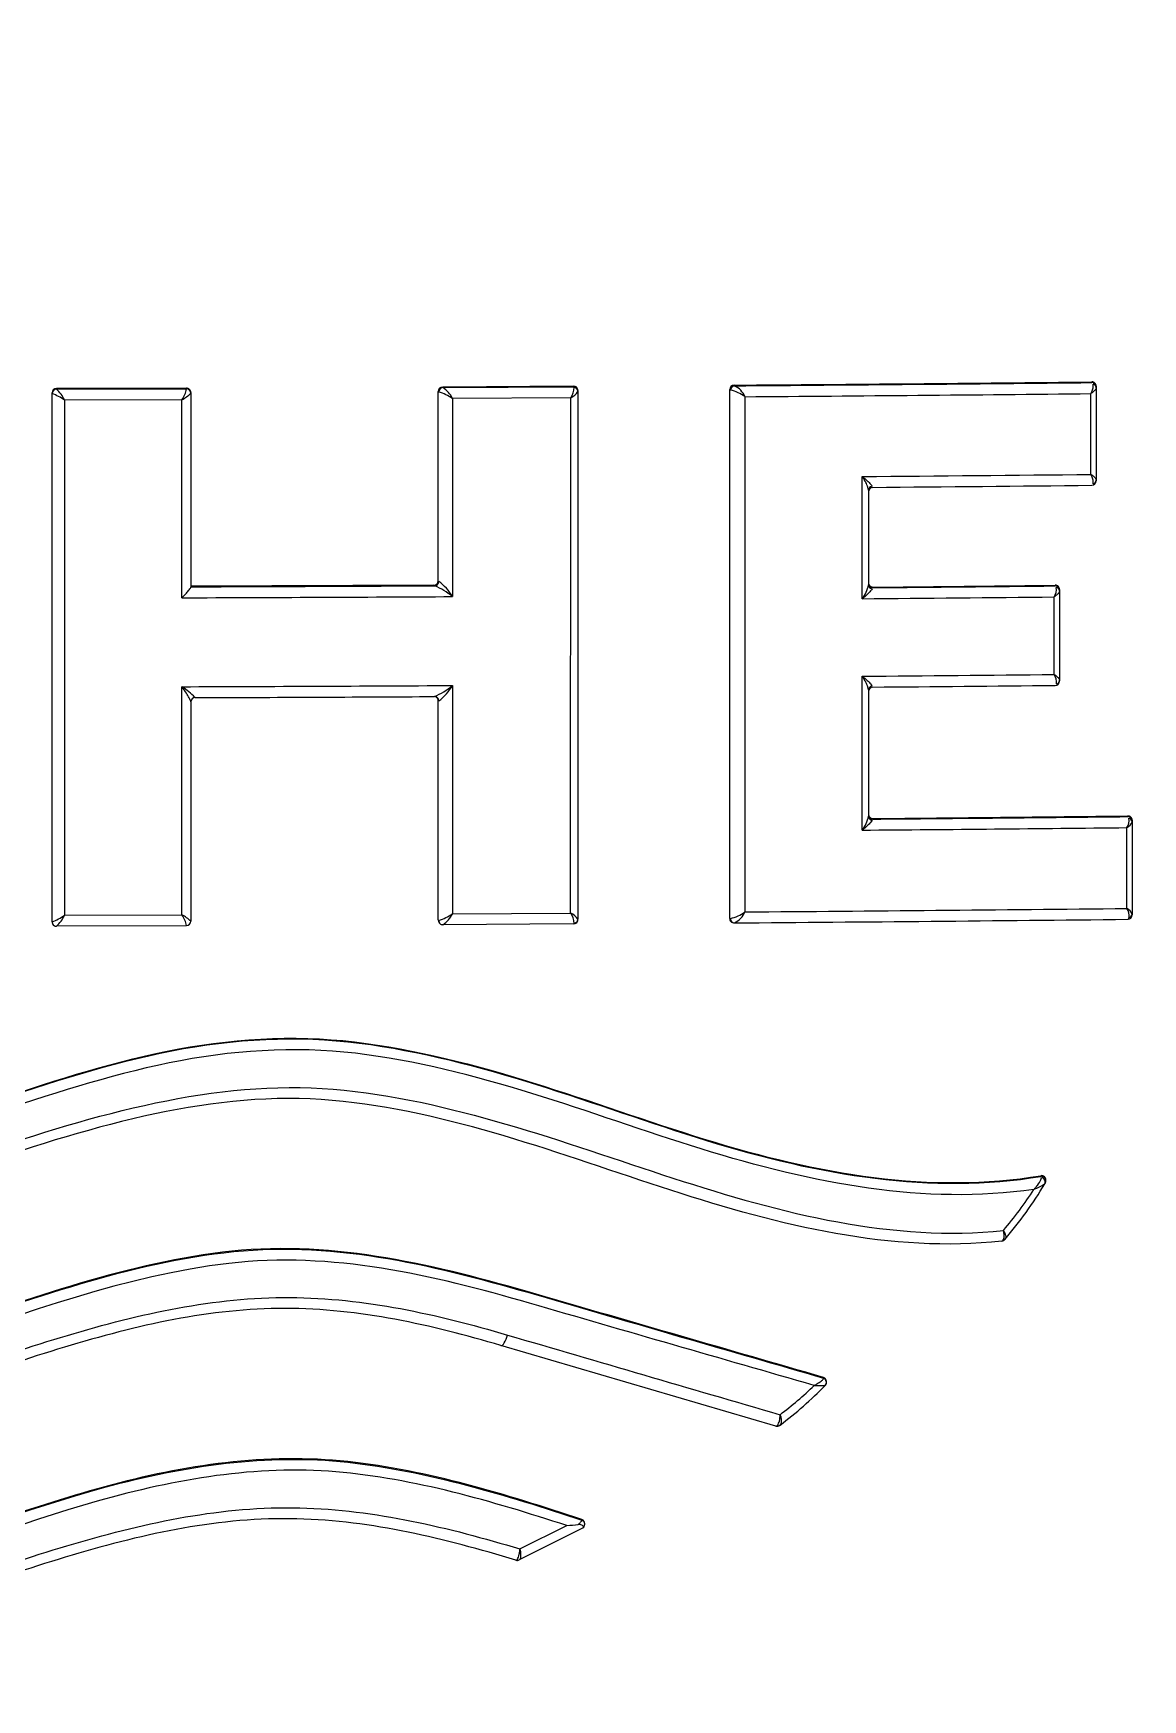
# Model space of a CAD drawing. Header units: centimetres. Extents: x -1797 to 2001, y -8788 to 1856.
# Drawn here: x 1076.162 to 1076.669, y 966.9 to 967.662 of the extents above; entities that cross this region are included whole.
import ezdxf

# ---------------------------------------------------------------- set-up
doc = ezdxf.new("R2010")
doc.units = ezdxf.units.CM
doc.header["$LTSCALE"] = 100
doc.header["$MEASUREMENT"] = 0
doc.linetypes.add('HIDDEN', pattern=[0.375, 0.25, -0.125])
doc.layers.add('HIDDEN -03', color=8, linetype='HIDDEN')
doc.layers.add('ID_Furniture-Fixed_01', color=141, linetype='Continuous')
doc.styles.add('ISO', font='isocp2.shx', dxfattribs={"width": 0.8})
doc.dimstyles.new('DIM DET', dxfattribs={"dimtxt": 0.05, "dimasz": 0.025, "dimexe": 0.025, "dimexo": 0.025, "dimgap": 0.025, "dimtad": 1, "dimzin": 0, "dimdsep": 46, "dimtxsty": 'ISO', "dimblk": 'ARCHTICK', "dimcen": 0.1, "dimdle": 0.025, "dimclrd": 15, "dimclre": 15, "dimclrt": 2, "dimadec": 0, "dimazin": 0, "dimtfac": 1, "dimtmove": 2, "dimatfit": 0, "dimldrblk": 'ARCHTICK', "dimfxl": 0.17, "dimtzin": 1, "dimarcsym": 0})

# ---------------------------------------------------------------- blocks, each defined once
blk = doc.blocks.new('_ARCHTICK')
at = {"color": 0, "linetype": 'ByBlock', "const_width": 0.15}
blk.add_lwpolyline([(-0.5, -0.5), (0.5, 0.5)], dxfattribs=at)

msp = doc.modelspace()

# ---------------------------------------------------------------- linework, layer by layer
at = {"layer": 'ID_Furniture-Fixed_01'}
for p, q in [((1076.64599, 967.50238, 0.00009), (1076.64599, 967.50268, 0.00009)), ((1076.17069, 967.49739, 0.00009), (1076.17069, 967.49764, 0.00009)), ((1076.17069, 967.25595, 0.00009), (1076.17069, 967.49739, 0.00009)), ((1076.17076, 967.49738, 0.00009), (1076.17069, 967.49739, 0.00009)), ((1076.23213, 967.49983, 0.00009), (1076.17269, 967.49965, 0.00009)), ((1076.17269, 967.49965, 0.00009), (1076.17269, 967.49939, 0.00009)), ((1076.17269, 967.49939, 0.00009), (1076.17273, 967.49938, 0.00009)), ((1076.17273, 967.49938, 0.00009), (1076.23213, 967.49956, 0.00009)), ((1076.2301, 967.49456, 0.00009), (1076.17646, 967.4944, 0.00009)), ((1076.17646, 967.4944, 0.00009), (1076.17646, 967.25896, 0.00009)), ((1076.2301, 967.40404, 0.00009), (1076.2301, 967.49456, 0.00009)), ((1076.23213, 967.49956, 0.00009), (1076.23213, 967.49983, 0.00009)), ((1076.2322, 967.49947, 0.00009), (1076.23213, 967.49956, 0.00009)), ((1076.23413, 967.49784, 0.00009), (1076.23413, 967.49756, 0.00009)), ((1076.23413, 967.49751, 0.00009), (1076.23413, 967.40896, 0.00009)), ((1076.34726, 967.49809, 0.00009), (1076.34726, 967.49834, 0.00009)), ((1076.34726, 967.41157, 0.00009), (1076.34726, 967.49809, 0.00009)), ((1076.3475, 967.49808, 0.00009), (1076.34726, 967.49809, 0.00009)), ((1076.4091, 967.5007, 0.00009), (1076.34926, 967.50035, 0.00009)), ((1076.34926, 967.50035, 0.00009), (1076.34926, 967.50009, 0.00009)), ((1076.34926, 967.50009, 0.00009), (1076.34941, 967.50007, 0.00009)), ((1076.34941, 967.50007, 0.00009), (1076.4091, 967.50042, 0.00009)), ((1076.40776, 967.49541, 0.00009), (1076.35371, 967.4951, 0.00009)), ((1076.35371, 967.4951, 0.00009), (1076.35371, 967.40458, 0.00009)), ((1076.40775, 967.25996, 0.00009), (1076.40776, 967.49541, 0.00009)), ((1076.4091, 967.50042, 0.00009), (1076.4091, 967.5007, 0.00009)), ((1076.40931, 967.50013, 0.00009), (1076.4091, 967.50042, 0.00009)), ((1076.4111, 967.49871, 0.00009), (1076.4111, 967.49842, 0.00009)), ((1076.4111, 967.49842, 0.00009), (1076.4111, 967.49825, 0.00009)), ((1076.4111, 967.49825, 0.00009), (1076.4111, 967.25714, 0.00009)), ((1076.48044, 967.49894, 0.00009), (1076.48044, 967.49918, 0.00009)), ((1076.48044, 967.25749, 0.00009), (1076.48044, 967.49894, 0.00009)), ((1076.48087, 967.49892, 0.00009), (1076.48044, 967.49894, 0.00009)), ((1076.48244, 967.5012, 0.00009), (1076.48244, 967.50094, 0.00009)), ((1076.48244, 967.50094, 0.00009), (1076.4827, 967.50092, 0.00009)), ((1076.4874, 967.49595, 0.00009), (1076.4874, 967.2605, 0.00009)), ((1076.64557, 967.46043, 0.00009), (1076.64557, 967.49735, 0.00009)), ((1076.64799, 967.50071, 0.00009), (1076.64799, 967.50038, 0.00009)), ((1076.64799, 967.50038, 0.00009), (1076.64799, 967.49994, 0.00009)), ((1076.64799, 967.49994, 0.00009), (1076.64799, 967.45788, 0.00009)), ((1076.54105, 967.40361, 0.00009), (1076.54105, 967.45945, 0.00009)), ((1076.64799, 967.45788, 0.00009), (1076.64799, 967.45745, 0.00009)), ((1076.54387, 967.4532, 0.00009), (1076.54387, 967.40995, 0.00009)), ((1076.34726, 967.41157, 0.00009), (1076.3475, 967.41153, 0.00009)), ((1076.34526, 967.40981, 0.00009), (1076.23413, 967.40932, 0.00009)), ((1076.34526, 967.40957, 0.00009), (1076.34526, 967.40981, 0.00009)), ((1076.34559, 967.40953, 0.00009), (1076.34526, 967.40957, 0.00009)), ((1076.54587, 967.40896, 0.00009), (1076.62923, 967.40975, 0.00009)), ((1076.54587, 967.40896, 0.00009), (1076.54587, 967.40866, 0.00009)), ((1076.62875, 967.36899, 0.00009), (1076.62875, 967.40442, 0.00009)), ((1076.62923, 967.40945, 0.00009), (1076.62923, 967.40975, 0.00009)), ((1076.63123, 967.40777, 0.00009), (1076.63123, 967.40745, 0.00009)), ((1076.63123, 967.40745, 0.00009), (1076.63123, 967.40703, 0.00009)), ((1076.63123, 967.40703, 0.00009), (1076.63123, 967.36642, 0.00009)), ((1076.54105, 967.29785, 0.00009), (1076.54105, 967.36818, 0.00009)), ((1076.63123, 967.36642, 0.00009), (1076.63123, 967.36601, 0.00009)), ((1076.2301, 967.25912, 0.00009), (1076.2301, 967.3634, 0.00009)), ((1076.23604, 967.35851, 0.00009), (1076.23613, 967.35841, 0.00009)), ((1076.35371, 967.36393, 0.00009), (1076.35371, 967.25966, 0.00009)), ((1076.54387, 967.36193, 0.00009), (1076.54387, 967.30419, 0.00009)), ((1076.23413, 967.35655, 0.00009), (1076.23413, 967.25618, 0.00009)), ((1076.34726, 967.25665, 0.00009), (1076.34726, 967.35692, 0.00009)), ((1076.34745, 967.35689, 0.00009), (1076.34726, 967.35692, 0.00009)), ((1076.54587, 967.30319, 0.00009), (1076.66237, 967.30434, 0.00009)), ((1076.66237, 967.30403, 0.00009), (1076.66237, 967.30434, 0.00009)), ((1076.54587, 967.30319, 0.00009), (1076.54587, 967.3029, 0.00009)), ((1076.66202, 967.26209, 0.00009), (1076.66202, 967.29901, 0.00009)), ((1076.66437, 967.30237, 0.00009), (1076.66437, 967.30203, 0.00009)), ((1076.66437, 967.30203, 0.00009), (1076.66437, 967.30157, 0.00009)), ((1076.66437, 967.30157, 0.00009), (1076.66437, 967.25956, 0.00009)), ((1076.17646, 967.25896, 0.00009), (1076.2301, 967.25912, 0.00009)), ((1076.35371, 967.25966, 0.00009), (1076.40775, 967.25996, 0.00009)), ((1076.66437, 967.25956, 0.00009), (1076.66437, 967.25911, 0.00009)), ((1076.17069, 967.25595, 0.00009), (1076.17074, 967.25594, 0.00009)), ((1076.23213, 967.25413, 0.00009), (1076.17272, 967.25394, 0.00009)), ((1076.23213, 967.25413, 0.00009), (1076.23221, 967.25422, 0.00009)), ((1076.34726, 967.25665, 0.00009), (1076.34745, 967.25664, 0.00009)), ((1076.4091, 967.25498, 0.00009), (1076.34937, 967.25463, 0.00009)), ((1076.4091, 967.25498, 0.00009), (1076.40933, 967.25526, 0.00009)), ((1076.48044, 967.25749, 0.00009), (1076.4808, 967.25748, 0.00009)), ((1076.62266, 967.13964, 0.00009), (1076.62266, 967.13994, 0.00009)), ((1076.62469, 967.13664, 0.00009), (1076.62445, 967.13621, 0.00009)), ((1076.62497, 967.13767, 0.00009), (1076.62497, 967.13799, 0.00009)), ((1076.50147, 967.0255, 0.00009), (1076.37588, 967.06234, 0.00009)), ((1076.52327, 967.04747, 0.00009), (1076.52327, 967.04777, 0.00009)), ((1076.52335, 967.04737, 0.00009), (1076.52327, 967.04747, 0.00009)), ((1076.5247, 967.04555, 0.00009), (1076.5247, 967.04587, 0.00009)), ((1076.4131, 966.97886, 0.00009), (1076.38425, 966.96439, 0.00009)), ((1076.38456, 966.96936, 0.00009), (1076.406, 966.98007, 0.00009)), ((1076.41284, 966.98255, 0.00009), (1076.41284, 966.98284, 0.00009)), ((1076.41421, 966.98065, 0.00009), (1076.41421, 966.98095, 0.00009)), ((1076.38266, 966.96423, 0.00009), (1076.38292, 966.96427, 0.00009))]:
    msp.add_line(p, q, dxfattribs=at)
for centre, radius, start, end in [((1076.10414, 1018.19687, 0.00009), 50.69708, 270.427534, 270.612384), ((1076.10115, 1019.29559, 0.00009), 51.79608, 270.422064, 270.602701), ((1076.64602, 967.50071, 0.00009), 0.00197, 359.87689, 90.73303), ((1076.64599, 967.50038, 0.00009), 0.002, 0, 90), ((1076.1727, 967.49764, 0.00009), 0.00201, 90.18999, 179.97509), ((1076.17269, 967.49739, 0.00009), 0.002, 90, 180), ((1076.15825, 967.46655, 0.00009), 0.03328, 56.8117, 67.90238), ((1076.16018, 967.48611, 0.00009), 0.01827, 26.99051, 46.59846), ((1076.21968, 967.50192, 0.00009), 0.01275, 324.7679, 348.92141), ((1076.22212, 967.50971, 0.00009), 0.01712, 297.77979, 314.54566), ((1076.23213, 967.49784, 0.00009), 0.00199, 359.95583, 90.23762), ((1076.23213, 967.49756, 0.00009), 0.002, 0, 90), ((1076.34927, 967.49834, 0.00009), 0.00201, 90.36544, 179.94703), ((1076.34926, 967.49809, 0.00009), 0.002, 90, 180), ((1076.34102, 967.47659, 0.00009), 0.02244, 55.556, 73.20244), ((1076.34292, 967.49011, 0.00009), 0.01189, 24.79613, 56.91914), ((1076.40078, 967.50032, 0.00009), 0.00853, 324.858, 358.76042), ((1076.40348, 967.50383, 0.00009), 0.00944, 296.91291, 323.76661), ((1076.40911, 967.49871, 0.00009), 0.00199, 359.92555, 90.42477), ((1076.4091, 967.49842, 0.00009), 0.002, 0, 90), ((1076.48245, 967.49918, 0.00009), 0.00202, 90.51562, 179.9231), ((1076.48244, 967.49894, 0.00009), 0.002, 90, 180), ((1076.4764, 967.48043, 0.00009), 0.01903, 54.66045, 76.39746), ((1076.47816, 967.49191, 0.00009), 0.01009, 23.5986, 63.25915), ((1076.10048, 1019.87878, 0.00009), 52.38427, 270.423199, 270.596203), ((1076.11799, 1018.00783, 0.00009), 50.55016, 270.479524, 270.597999), ((1076.64599, 967.45746, 0.00009), 0.002, 270, 0), ((1076.54587, 967.4525, 0.00009), 0.002, 90, 180), ((1076.12174, 1017.11479, 0.00009), 49.6621, 270.489339, 270.604851), ((1076.34525, 967.41182, 0.00009), 0.00201, 270.36281, 359.9478), ((1076.34526, 967.41157, 0.00009), 0.002, 270, 360), ((1076.333, 967.39233, 0.00009), 0.02406, 30.59236, 52.93327), ((1076.54585, 967.41094, 0.00009), 0.00198, 179.90021, 270.58804), ((1076.54587, 967.41066, 0.00009), 0.002, 180, 270), ((1075.9965, 1035.55125, 0.00009), 68.14761, 270.196397, 270.3003265), ((1075.99699, 1034.96988, 0.00009), 67.56124, 270.2011045, 270.2956368), ((1076.33132, 967.37703, 0.00009), 0.0355, 50.89075, 66.28459), ((1076.52839, 967.41305, 0.00009), 0.01579, 323.28341, 348.68459), ((1076.11314, 1018.48603, 0.00009), 51.08421, 270.479942, 270.578312), ((1076.11704, 1017.57833, 0.00009), 50.1715, 270.489736, 270.584938), ((1076.6229, 967.40802, 0.00009), 0.00687, 328.41104, 6.15826), ((1076.62926, 967.40778, 0.00009), 0.00198, 359.88074, 90.70823), ((1076.62923, 967.40745, 0.00009), 0.002, 0, 90), ((1076.11333, 1018.42685, 0.00009), 51.06046, 270.47996, 270.578376), ((1076.62301, 967.36538, 0.00009), 0.00679, 354.20019, 32.17713), ((1076.62923, 967.36602, 0.00009), 0.002, 270, 0), ((1075.99656, 1035.50775, 0.00009), 68.14475, 270.1963598, 270.3002937), ((1076.21289, 967.3364, 0.00009), 0.03201, 43.67987, 57.4844), ((1076.23613, 967.35641, 0.00009), 0.002, 90, 180), ((1075.99734, 1034.853, 0.00009), 67.49501, 270.2027035, 270.2955678), ((1076.33162, 967.39064, 0.00009), 0.03466, 293.65218, 309.6023), ((1076.34528, 967.35693, 0.00009), 0.00198, 21.78677, 81.80292), ((1076.34425, 967.35675, 0.00009), 0.00301, 3.54125, 17.77627), ((1076.33347, 967.37562, 0.00009), 0.02337, 306.72488, 329.99551), ((1076.54587, 967.36123, 0.00009), 0.002, 90, 180), ((1076.11722, 1017.50937, 0.00009), 50.14797, 270.489755, 270.585002), ((1076.52839, 967.30729, 0.00009), 0.01579, 323.28408, 348.68563), ((1076.54585, 967.30517, 0.00009), 0.00198, 179.90019, 270.58812), ((1076.54587, 967.3049, 0.00009), 0.002, 180, 270), ((1076.12735, 1016.3396, 0.00009), 49.03849, 270.489006, 270.62513), ((1076.6624, 967.30237, 0.00009), 0.00197, 359.8729, 90.7586), ((1076.66237, 967.30203, 0.00009), 0.002, 0, 90), ((1076.12369, 1017.2018, 0.00009), 49.90569, 270.479166, 270.618055), ((1076.65669, 967.30236, 0.00009), 0.0063, 327.80443, 8.26345), ((1076.65964, 967.30356, 0.00009), 0.00513, 297.59046, 337.24104), ((1076.15835, 967.28641, 0.00009), 0.03289, 292.12864, 303.419), ((1076.16064, 967.26686, 0.00009), 0.01768, 313.06756, 333.45627), ((1076.21975, 967.25175, 0.00009), 0.0127, 11.20335, 35.46345), ((1076.22235, 967.24427, 0.00009), 0.01675, 45.33025, 62.45293), ((1076.34114, 967.2777, 0.00009), 0.02199, 286.67852, 304.86487), ((1076.34318, 967.26436, 0.00009), 0.01153, 302.48266, 335.93242), ((1076.40085, 967.25503, 0.00009), 0.00849, 1.51973, 35.52459), ((1076.40358, 967.25162, 0.00009), 0.00933, 36.29283, 63.40987), ((1076.47648, 967.2756, 0.00009), 0.01863, 283.4058, 305.87742), ((1076.47835, 967.2643, 0.00009), 0.00982, 296.02786, 337.277), ((1076.10628, 1018.93907, 0.00009), 51.67998, 270.422544, 270.616141), ((1076.6568, 967.25872, 0.00009), 0.00621, 352.09601, 32.812), ((1076.65971, 967.25758, 0.00009), 0.00506, 23.05621, 62.93819), ((1076.66237, 967.25911, 0.00009), 0.002, 270, 0), ((1076.17269, 967.25592, 0.00009), 0.00198, 220.31911, 263.38309), ((1076.34856, 967.25647, 0.00009), 0.00127, 172.0907, 211.33136), ((1076.34927, 967.25661, 0.00009), 0.00197, 203.84289, 270.07017), ((1076.4091, 967.25698, 0.00009), 0.002, 270, 0), ((1076.48252, 967.25759, 0.00009), 0.00212, 220.77357, 274.05284), ((1076.10684, 1018.36168, 0.00009), 51.10758, 270.421327, 270.622813), ((1076.46772, 967.22956, 0.00009), 0.18242, 319.4374, 329.22267), ((1076.62299, 967.13798, 0.00009), 0.00198, 0.074, 99.61525), ((1076.62333, 967.13774, 0.00009), 0.00164, 349.01141, 36.39269), ((1076.47032, 967.22987, 0.00009), 0.17749, 319.64261, 327.19396), ((1076.60459, 967.11225, 0.00009), 0.00217, 277.16157, 324.71995), ((1095.52752, 1032.36061, 0.00009), 68.04343, 253.655139, 253.7644627), ((1076.52271, 967.04586, 0.00009), 0.00199, 0.14504, 73.66051), ((1076.5227, 967.04555, 0.00009), 0.002, 17.64941, 73.4691), ((1076.5227, 967.04555, 0.00009), 0.002, 359.99431, 17.64941), ((1076.39396, 967.17123, 0.00009), 0.18192, 306.99933, 315.67419), ((1076.39595, 967.17183, 0.00009), 0.17741, 307.30838, 313.94484), ((1076.5208, 967.23624, 0.00009), 0.19216, 269.48404, 270.98286), ((1076.50205, 967.02752, 0.00009), 0.0021, 254.48469, 310.47928), ((1076.27498, 968.70284, 0.00009), 1.72774, 274.34928, 274.52272), ((1076.41221, 966.98094, 0.00009), 0.002, 0.18571, 71.44543), ((1076.41221, 966.98065, 0.00009), 0.002, 1.81427, 71.45658), ((1076.41226, 966.9806, 0.00009), 0.00193, 303.5094, 3.27894), ((1076.41221, 966.98065, 0.00009), 0.002, 0.00083, 1.81427), ((1076.38329, 966.96612, 0.00009), 0.00198, 253.01113, 298.35742)]:
    msp.add_arc(centre, radius, start, end, dxfattribs=at)
for centre, major_axis, ratio, start_param, end_param in [((1076.17273, 967.49738, 0.00009), (0.0002, 0.00199), 0.984972, 0.10122, 1.66873), ((1076.23213, 967.49751, 0.00009), (0.002, 0), 0.981665, 0, 1.536071), ((1076.34941, 967.49808, 0.00009), (0.00011, 0.002), 0.951909, 0.056994, 1.621894), ((1076.4091, 967.49825, 0.00009), (0.002, 0), 0.948928, 0, 1.465414), ((1076.4827, 967.49892, 0.00009), (0.00008, 0.002), 0.912622, 0.042704, 1.605601), ((1076.64599, 967.49994, 0.00009), (0.002, 0), 0.8874, 0, 1.307461), ((1076.64599, 967.45788, 0.00009), (-0.002, 0), 0.889508, 1.849274, 3.141593), ((1076.54587, 967.4532, 0.00009), (-0.002, 0), 0.916941, 4.912647, 6.283185), ((1076.34559, 967.41153, 0.00009), (0.00011, 0.002), 0.9524, 3.198873, 4.763801), ((1076.54587, 967.40995, 0.00009), (0.002, 0), 0.915934, 3.141593, 4.526064), ((1076.62923, 967.40703, 0.00009), (0.002, 0), 0.892129, 0, 1.32096), ((1076.62923, 967.36642, 0.00009), (-0.002, 0), 0.894022, 1.835637, 3.141593), ((1076.23613, 967.35655, 0.00009), (-0.002, 0), 0.981049, 4.755211, 6.283185), ((1076.34552, 967.35689, 0.00009), (-0.00012, -0.002), 0.963004, 1.630417, 3.206399), ((1076.54587, 967.36193, 0.00009), (-0.002, 0), 0.916926, 4.912683, 6.283185), ((1076.54587, 967.30419, 0.00009), (0.002, 0), 0.915925, 3.141593, 4.526033), ((1076.66237, 967.30157, 0.00009), (0.002, 0), 0.882634, 0, 1.293557), ((1076.66237, 967.25956, 0.00009), (-0.002, 0), 0.884934, 1.86333, 3.141593), ((1076.17272, 967.25594, 0.00009), (0.00026, 0.00198), 0.990782, 1.697421, 3.141109), ((1076.17272, 967.25594, 0.00009), (0.00026, 0.00198), 0.990782, 3.141109, 3.270786), ((1076.23213, 967.25618, 0.00009), (0.002, 0), 0.981321, 4.754269, 6.283185), ((1076.34937, 967.25663, 0.00009), (0.00012, 0.002), 0.962601, 1.630045, 3.206056), ((1076.4091, 967.25714, 0.00009), (-0.002, 0), 0.949006, 1.687616, 3.141593), ((1076.48266, 967.25747, 0.00009), (0.00009, 0.002), 0.92659, 1.609946, 3.188016), ((1076.62273, 967.13724, 0.00009), (-0.00173, 0.001), 0.889261, 3.121982, 5.083812), ((1076.60479, 967.11223, 0.00009), (-0.00149, 0.00134), 0.888332, 2.515246, 3.166426), ((1076.37732, 967.06713, 0.00009), (0.00141, 0.0048), 0.296852, 3.124088, 4.8014), ((1076.52267, 967.04552, 0.00009), (-0.00152, 0.0013), 0.985894, 3.068373, 5.060855), ((1076.50224, 967.02754, 0.00009), (-0.00115, 0.00164), 0.901749, 2.334532, 3.173962), ((1076.38336, 966.96618, 0.00009), (-0.00081, 0.00183), 0.944654, 2.469909, 3.189277)]:
    msp.add_ellipse(centre, major_axis=major_axis, ratio=ratio, start_param=start_param, end_param=end_param, dxfattribs=at)
for points, knots in [([(1076.64557, 967.49735, 0.00009), (1076.64559, 967.49739, 0.00009), (1076.64561, 967.49743, 0.00009), (1076.64563, 967.49747, 0.00009), (1076.64565, 967.49752, 0.00009), (1076.64568, 967.49756, 0.00009), (1076.6457, 967.49761, 0.00009), (1076.64575, 967.49771, 0.00009), (1076.64579, 967.49781, 0.00009), (1076.64584, 967.49791, 0.00009), (1076.64594, 967.49814, 0.00009), (1076.64604, 967.49837, 0.00009), (1076.64612, 967.49859, 0.00009), (1076.64638, 967.49926, 0.00009), (1076.64655, 967.49993, 0.00009), (1076.6466, 967.50049, 0.00009), (1076.64665, 967.50094, 0.00009), (1076.64662, 967.50134, 0.00009), (1076.64651, 967.50165, 0.00009)], [0, 0, 0, 0, 0.024796, 0.024796, 0.024796, 0.051731, 0.051731, 0.051731, 0.1124, 0.1124, 0.1124, 0.249754, 0.249754, 0.249754, 0.67169, 0.67169, 0.67169, 1, 1, 1, 1]), ([(1076.64799, 967.49994, 0.00009), (1076.64799, 967.49975, 0.00009), (1076.64788, 967.49951, 0.00009), (1076.64768, 967.49924, 0.00009), (1076.64743, 967.4989, 0.00009), (1076.64703, 967.4985, 0.00009), (1076.64655, 967.4981, 0.00009), (1076.64639, 967.49796, 0.00009), (1076.64621, 967.49783, 0.00009), (1076.64603, 967.49769, 0.00009), (1076.64595, 967.49763, 0.00009), (1076.64587, 967.49757, 0.00009), (1076.64579, 967.49751, 0.00009), (1076.64575, 967.49748, 0.00009), (1076.64571, 967.49745, 0.00009), (1076.64567, 967.49743, 0.00009), (1076.64564, 967.4974, 0.00009), (1076.6456, 967.49738, 0.00009), (1076.64557, 967.49735, 0.00009)], [0, 0, 0, 0, 0.328339, 0.328339, 0.328339, 0.749612, 0.749612, 0.749612, 0.887262, 0.887262, 0.887262, 0.948093, 0.948093, 0.948093, 0.975192, 0.975192, 0.975192, 1, 1, 1, 1]), ([(1076.54387, 967.4532, 0.00009), (1076.54387, 967.45357, 0.00009), (1076.54376, 967.45404, 0.00009), (1076.54359, 967.45455, 0.00009), (1076.54336, 967.45523, 0.00009), (1076.54302, 967.45599, 0.00009), (1076.54262, 967.45676, 0.00009), (1076.54219, 967.45759, 0.00009), (1076.54169, 967.45845, 0.00009), (1076.54114, 967.45931, 0.00009), (1076.54111, 967.45936, 0.00009), (1076.54108, 967.4594, 0.00009), (1076.54105, 967.45945, 0.00009)], [0, 0, 0, 0, 0.255405, 0.255405, 0.255405, 0.603748, 0.603748, 0.603748, 0.980013, 0.980013, 0.980013, 1, 1, 1, 1]), ([(1076.54105, 967.45945, 0.00009), (1076.54109, 967.45942, 0.00009), (1076.54113, 967.45938, 0.00009), (1076.54117, 967.45935, 0.00009), (1076.54194, 967.45874, 0.00009), (1076.54267, 967.45813, 0.00009), (1076.54331, 967.45753, 0.00009), (1076.54391, 967.45698, 0.00009), (1076.54444, 967.45644, 0.00009), (1076.54485, 967.45596, 0.00009), (1076.54515, 967.4556, 0.00009), (1076.54538, 967.45526, 0.00009), (1076.54548, 967.45499, 0.00009)], [0, 0, 0, 0, 0.020006, 0.020006, 0.020006, 0.396153, 0.396153, 0.396153, 0.744503, 0.744503, 0.744503, 1, 1, 1, 1]), ([(1076.64654, 967.45617, 0.00009), (1076.64664, 967.45648, 0.00009), (1076.64667, 967.45688, 0.00009), (1076.64662, 967.45732, 0.00009), (1076.64657, 967.45788, 0.00009), (1076.64639, 967.45853, 0.00009), (1076.64613, 967.4592, 0.00009), (1076.64605, 967.45942, 0.00009), (1076.64595, 967.45964, 0.00009), (1076.64585, 967.45987, 0.00009), (1076.6458, 967.45997, 0.00009), (1076.64575, 967.46007, 0.00009), (1076.6457, 967.46017, 0.00009), (1076.64568, 967.46022, 0.00009), (1076.64566, 967.46026, 0.00009), (1076.64563, 967.46031, 0.00009), (1076.64561, 967.46035, 0.00009), (1076.64559, 967.46039, 0.00009), (1076.64557, 967.46043, 0.00009)], [0, 0, 0, 0, 0.328328, 0.328328, 0.328328, 0.748493, 0.748493, 0.748493, 0.886437, 0.886437, 0.886437, 0.947566, 0.947566, 0.947566, 0.975099, 0.975099, 0.975099, 1, 1, 1, 1]), ([(1076.64557, 967.46043, 0.00009), (1076.64561, 967.46041, 0.00009), (1076.64564, 967.46038, 0.00009), (1076.64567, 967.46036, 0.00009), (1076.64571, 967.46033, 0.00009), (1076.64575, 967.4603, 0.00009), (1076.64579, 967.46028, 0.00009), (1076.64587, 967.46022, 0.00009), (1076.64596, 967.46015, 0.00009), (1076.64604, 967.46009, 0.00009), (1076.64622, 967.45996, 0.00009), (1076.64639, 967.45982, 0.00009), (1076.64656, 967.45969, 0.00009), (1076.64704, 967.45929, 0.00009), (1076.64743, 967.4589, 0.00009), (1076.64768, 967.45857, 0.00009), (1076.64788, 967.4583, 0.00009), (1076.64799, 967.45807, 0.00009), (1076.64799, 967.45788, 0.00009)], [0, 0, 0, 0, 0.024914, 0.024914, 0.024914, 0.052604, 0.052604, 0.052604, 0.113888, 0.113888, 0.113888, 0.252116, 0.252116, 0.252116, 0.671644, 0.671644, 0.671644, 1, 1, 1, 1]), ([(1076.2301, 967.40404, 0.00009), (1076.23013, 967.40408, 0.00009), (1076.23016, 967.40411, 0.00009), (1076.23019, 967.40414, 0.00009), (1076.23087, 967.40483, 0.00009), (1076.23152, 967.40553, 0.00009), (1076.2321, 967.40618, 0.00009), (1076.23258, 967.40673, 0.00009), (1076.23302, 967.40725, 0.00009), (1076.23338, 967.4077, 0.00009), (1076.2336, 967.40799, 0.00009), (1076.23378, 967.40825, 0.00009), (1076.23392, 967.40847, 0.00009), (1076.23405, 967.40868, 0.00009), (1076.23413, 967.40886, 0.00009), (1076.23413, 967.40896, 0.00009)], [0, 0, 0, 0, 0.016593, 0.016593, 0.016593, 0.359874, 0.359874, 0.359874, 0.643286, 0.643286, 0.643286, 0.820479, 0.820479, 0.820479, 1, 1, 1, 1]), ([(1076.5455, 967.40815, 0.00009), (1076.54541, 967.40788, 0.00009), (1076.54517, 967.40754, 0.00009), (1076.54487, 967.40718, 0.00009), (1076.54446, 967.40668, 0.00009), (1076.54392, 967.40612, 0.00009), (1076.54332, 967.40556, 0.00009), (1076.54267, 967.40496, 0.00009), (1076.54194, 967.40433, 0.00009), (1076.54117, 967.40371, 0.00009), (1076.54113, 967.40368, 0.00009), (1076.54109, 967.40365, 0.00009), (1076.54105, 967.40361, 0.00009)], [0, 0, 0, 0, 0.254889, 0.254889, 0.254889, 0.604894, 0.604894, 0.604894, 0.980184, 0.980184, 0.980184, 1, 1, 1, 1]), ([(1076.63123, 967.40703, 0.00009), (1076.63123, 967.40685, 0.00009), (1076.63112, 967.40662, 0.00009), (1076.63093, 967.40635, 0.00009), (1076.63071, 967.40606, 0.00009), (1076.63038, 967.40572, 0.00009), (1076.62998, 967.40538, 0.00009), (1076.62994, 967.40534, 0.00009), (1076.6299, 967.4053, 0.00009), (1076.62986, 967.40527, 0.00009), (1076.62968, 967.40512, 0.00009), (1076.62948, 967.40496, 0.00009), (1076.62927, 967.4048, 0.00009), (1076.62918, 967.40474, 0.00009), (1076.62909, 967.40467, 0.00009), (1076.629, 967.4046, 0.00009), (1076.62895, 967.40456, 0.00009), (1076.6289, 967.40453, 0.00009), (1076.62885, 967.4045, 0.00009), (1076.62882, 967.40447, 0.00009), (1076.62879, 967.40445, 0.00009), (1076.62875, 967.40442, 0.00009)], [0, 0, 0, 0, 0.321884, 0.321884, 0.321884, 0.682536, 0.682536, 0.682536, 0.719046, 0.719046, 0.719046, 0.874471, 0.874471, 0.874471, 0.942296, 0.942296, 0.942296, 0.975475, 0.975475, 0.975475, 1, 1, 1, 1]), ([(1076.54387, 967.36193, 0.00009), (1076.54387, 967.3623, 0.00009), (1076.54376, 967.36278, 0.00009), (1076.54359, 967.36328, 0.00009), (1076.54336, 967.36397, 0.00009), (1076.54302, 967.36472, 0.00009), (1076.54262, 967.36549, 0.00009), (1076.54219, 967.36633, 0.00009), (1076.54169, 967.36719, 0.00009), (1076.54114, 967.36805, 0.00009), (1076.54111, 967.36809, 0.00009), (1076.54108, 967.36814, 0.00009), (1076.54105, 967.36818, 0.00009)], [0, 0, 0, 0, 0.255423, 0.255423, 0.255423, 0.603791, 0.603791, 0.603791, 0.980012, 0.980012, 0.980012, 1, 1, 1, 1]), ([(1076.54105, 967.36818, 0.00009), (1076.54109, 967.36815, 0.00009), (1076.54113, 967.36812, 0.00009), (1076.54117, 967.36808, 0.00009), (1076.54194, 967.36747, 0.00009), (1076.54267, 967.36686, 0.00009), (1076.54331, 967.36627, 0.00009), (1076.54391, 967.36572, 0.00009), (1076.54444, 967.36518, 0.00009), (1076.54485, 967.36469, 0.00009), (1076.54515, 967.36433, 0.00009), (1076.54538, 967.36399, 0.00009), (1076.54548, 967.36373, 0.00009)], [0, 0, 0, 0, 0.020007, 0.020007, 0.020007, 0.396111, 0.396111, 0.396111, 0.744485, 0.744485, 0.744485, 1, 1, 1, 1]), ([(1076.62875, 967.36899, 0.00009), (1076.62879, 967.36897, 0.00009), (1076.62882, 967.36894, 0.00009), (1076.62886, 967.36892, 0.00009), (1076.6289, 967.36889, 0.00009), (1076.62895, 967.36885, 0.00009), (1076.629, 967.36882, 0.00009), (1076.6291, 967.36875, 0.00009), (1076.62919, 967.36868, 0.00009), (1076.62928, 967.36861, 0.00009), (1076.62949, 967.36846, 0.00009), (1076.62969, 967.3683, 0.00009), (1076.62987, 967.36815, 0.00009), (1076.62991, 967.36812, 0.00009), (1076.62995, 967.36808, 0.00009), (1076.62999, 967.36805, 0.00009), (1076.63039, 967.36771, 0.00009), (1076.63072, 967.36738, 0.00009), (1076.63093, 967.36709, 0.00009), (1076.63113, 967.36683, 0.00009), (1076.63123, 967.3666, 0.00009), (1076.63123, 967.36642, 0.00009)], [0, 0, 0, 0, 0.024626, 0.024626, 0.024626, 0.058582, 0.058582, 0.058582, 0.127049, 0.127049, 0.127049, 0.283493, 0.283493, 0.283493, 0.318843, 0.318843, 0.318843, 0.678043, 0.678043, 0.678043, 1, 1, 1, 1]), ([(1076.23413, 967.35655, 0.00009), (1076.23413, 967.35667, 0.00009), (1076.23406, 967.35688, 0.00009), (1076.23397, 967.35712, 0.00009), (1076.23395, 967.35716, 0.00009), (1076.23393, 967.3572, 0.00009), (1076.23391, 967.35724, 0.00009), (1076.23378, 967.35755, 0.00009), (1076.23359, 967.35792, 0.00009), (1076.23337, 967.35831, 0.00009), (1076.23301, 967.35896, 0.00009), (1076.23257, 967.35969, 0.00009), (1076.2321, 967.36042, 0.00009), (1076.23151, 967.36134, 0.00009), (1076.23086, 967.36231, 0.00009), (1076.23019, 967.36326, 0.00009), (1076.23016, 967.36331, 0.00009), (1076.23013, 967.36335, 0.00009), (1076.2301, 967.3634, 0.00009)], [0, 0, 0, 0, 0.141257, 0.141257, 0.141257, 0.163778, 0.163778, 0.163778, 0.335931, 0.335931, 0.335931, 0.624113, 0.624113, 0.624113, 0.982901, 0.982901, 0.982901, 1, 1, 1, 1]), ([(1076.5455, 967.30239, 0.00009), (1076.54541, 967.30212, 0.00009), (1076.54517, 967.30177, 0.00009), (1076.54487, 967.30141, 0.00009), (1076.54446, 967.30091, 0.00009), (1076.54392, 967.30036, 0.00009), (1076.54332, 967.2998, 0.00009), (1076.54267, 967.29919, 0.00009), (1076.54194, 967.29857, 0.00009), (1076.54117, 967.29795, 0.00009), (1076.54113, 967.29791, 0.00009), (1076.54109, 967.29788, 0.00009), (1076.54105, 967.29785, 0.00009)], [0, 0, 0, 0, 0.254909, 0.254909, 0.254909, 0.604942, 0.604942, 0.604942, 0.980184, 0.980184, 0.980184, 1, 1, 1, 1]), ([(1076.1707, 967.25595, 0.00009), (1076.1707, 967.25592, 0.00009), (1076.17066, 967.25567, 0.00009), (1076.17082, 967.2552, 0.00009), (1076.17103, 967.25479, 0.00009), (1076.17117, 967.25465, 0.00009), (1076.17118, 967.25464, 0.00009)], [0, 0, 0, 0, 0.052784, 0.562822, 0.969028, 1, 1, 1, 1]), ([(1076.48044, 967.25749, 0.00009), (1076.48044, 967.25749, 0.00009), (1076.48039, 967.25726, 0.00009), (1076.48054, 967.2568, 0.00009), (1076.48075, 967.25636, 0.00009), (1076.4809, 967.25622, 0.00009), (1076.48092, 967.2562, 0.00009)], [0, 0, 0, 0, 0.003874, 0.538896, 0.955212, 1, 1, 1, 1]), ([(1076.66237, 967.25711, 0.00009), (1076.66242, 967.25711, 0.00009), (1076.66247, 967.25712, 0.00009), (1076.66251, 967.25714, 0.00009), (1076.66264, 967.25721, 0.00009), (1076.66276, 967.25738, 0.00009), (1076.66287, 967.25765, 0.00009), (1076.6629, 967.25771, 0.00009), (1076.66292, 967.25779, 0.00009), (1076.66295, 967.25787, 0.00009)], [0, 0, 0, 0, 0.22864, 0.22864, 0.22864, 0.846478, 0.846478, 0.846478, 1, 1, 1, 1]), ([(1075.32619, 967.13995, 0.00009), (1075.37607, 967.13159, 0.00009), (1075.42752, 967.14047, 0.00009), (1075.53052, 967.17227, 0.00009), (1075.58184, 967.19372, 0.00009), (1075.69396, 967.20792, 0.00009), (1075.75004, 967.1926, 0.00009), (1075.8594, 967.15568, 0.00009), (1075.91537, 967.13384, 0.00009), (1076.03076, 967.13314, 0.00009), (1076.0861, 967.15448, 0.00009), (1076.16808, 967.18229, 0.00009), (1076.19539, 967.19113, 0.00009), (1076.25129, 967.20255, 0.00009), (1076.28081, 967.20445, 0.00009), (1076.36524, 967.19433, 0.00009), (1076.41695, 967.17277, 0.00009), (1076.52051, 967.14064, 0.00009), (1076.57255, 967.13154, 0.00009), (1076.62266, 967.13994, 0.00009)], [0, 0, 0, 0, 0.125, 0.125, 0.25, 0.25, 0.375, 0.375, 0.5, 0.5, 0.625, 0.625, 0.6875, 0.6875, 0.75, 0.75, 0.875, 0.875, 1, 1, 1, 1]), ([(1075.32619, 967.13966, 0.00009), (1075.37704, 967.13113, 0.00009), (1075.42972, 967.14072, 0.00009), (1075.53239, 967.17269, 0.00009), (1075.58477, 967.19417, 0.00009), (1075.69484, 967.20739, 0.00009), (1075.7514, 967.1919, 0.00009), (1075.86035, 967.15506, 0.00009), (1075.91609, 967.13329, 0.00009), (1076.03217, 967.13315, 0.00009), (1076.08759, 967.15477, 0.00009), (1076.16987, 967.18261, 0.00009), (1076.19729, 967.19142, 0.00009), (1076.25356, 967.20257, 0.00009), (1076.28322, 967.20409, 0.00009), (1076.36694, 967.19341, 0.00009), (1076.4184, 967.17195, 0.00009), (1076.52138, 967.14013, 0.00009), (1076.57295, 967.13131, 0.00009), (1076.62266, 967.13964, 0.00009)], [0, 0, 0, 0, 0.125, 0.125, 0.25, 0.25, 0.375, 0.375, 0.5, 0.5, 0.625, 0.625, 0.6875, 0.6875, 0.75, 0.75, 0.875, 0.875, 1, 1, 1, 1]), ([(1076.6195, 967.1337, 0.00009), (1076.56959, 967.12643, 0.00009), (1076.51865, 967.13624, 0.00009), (1076.41613, 967.16813, 0.00009), (1076.36492, 967.1893, 0.00009), (1076.28154, 967.19917, 0.00009), (1076.2521, 967.19723, 0.00009), (1076.19629, 967.1857, 0.00009), (1076.16904, 967.17684, 0.00009), (1076.08724, 967.14916, 0.00009), (1076.03202, 967.12821, 0.00009), (1075.91664, 967.12826, 0.00009), (1075.86108, 967.14933, 0.00009), (1075.75275, 967.18597, 0.00009), (1075.69663, 967.20213, 0.00009), (1075.58721, 967.19016, 0.00009), (1075.53502, 967.169, 0.00009), (1075.43278, 967.13693, 0.00009), (1075.38044, 967.12628, 0.00009), (1075.32937, 967.13372, 0.00009)], [0, 0, 0, 0, 0.125, 0.125, 0.25, 0.25, 0.3125, 0.3125, 0.375, 0.375, 0.5, 0.5, 0.625, 0.625, 0.75, 0.75, 0.875, 0.875, 1, 1, 1, 1]), ([(1075.97441, 967.11093, 0.00009), (1076.0315, 967.11144, 0.00009), (1076.08435, 967.13212, 0.00009), (1076.19032, 967.16795, 0.00009), (1076.24557, 967.18401, 0.00009), (1076.3529, 967.1749, 0.00009), (1076.4043, 967.15509, 0.00009), (1076.50457, 967.12263, 0.00009), (1076.55522, 967.10955, 0.00009), (1076.60557, 967.11493, 0.00009)], [0, 0, 0, 0, 0.25, 0.25, 0.5, 0.5, 0.75, 0.75, 1, 1, 1, 1]), ([(1076.60484, 967.11008, 0.00009), (1076.5544, 967.10445, 0.00009), (1076.50356, 967.11712, 0.00009), (1076.40342, 967.14949, 0.00009), (1076.35223, 967.16957, 0.00009), (1076.24522, 967.17916, 0.00009), (1076.19006, 967.16288, 0.00009), (1076.08427, 967.12693, 0.00009), (1076.03211, 967.10644, 0.00009), (1075.97443, 967.10592, 0.00009)], [0, 0, 0, 0, 0.25, 0.25, 0.5, 0.5, 0.75, 0.75, 1, 1, 1, 1]), ([(1076.6195, 967.1337, 0.00009), (1076.61953, 967.13374, 0.00009), (1076.61956, 967.13377, 0.00009), (1076.6196, 967.13381, 0.00009), (1076.61966, 967.13387, 0.00009), (1076.61971, 967.13393, 0.00009), (1076.61977, 967.13399, 0.00009), (1076.6199, 967.13413, 0.00009), (1076.62002, 967.13427, 0.00009), (1076.62014, 967.13441, 0.00009), (1076.62047, 967.13478, 0.00009), (1076.62078, 967.13515, 0.00009), (1076.62107, 967.13551, 0.00009), (1076.62175, 967.13638, 0.00009), (1076.62233, 967.13725, 0.00009), (1076.62266, 967.13801, 0.00009), (1076.62283, 967.13839, 0.00009), (1076.62294, 967.13875, 0.00009), (1076.62293, 967.13903, 0.00009)], [0, 0, 0, 0, 0.017945, 0.017945, 0.017945, 0.050005, 0.050005, 0.050005, 0.12092, 0.12092, 0.12092, 0.311811, 0.311811, 0.311811, 0.769079, 0.769079, 0.769079, 1, 1, 1, 1]), ([(1076.62445, 967.13621, 0.00009), (1076.62438, 967.13607, 0.00009), (1076.62416, 967.1359, 0.00009), (1076.62388, 967.13571, 0.00009), (1076.62333, 967.13535, 0.00009), (1076.6225, 967.13494, 0.00009), (1076.62157, 967.13454, 0.00009), (1076.62119, 967.13437, 0.00009), (1076.62078, 967.1342, 0.00009), (1076.62036, 967.13404, 0.00009), (1076.6202, 967.13397, 0.00009), (1076.62003, 967.13391, 0.00009), (1076.61986, 967.13384, 0.00009), (1076.61979, 967.13381, 0.00009), (1076.61971, 967.13378, 0.00009), (1076.61963, 967.13375, 0.00009), (1076.61958, 967.13374, 0.00009), (1076.61954, 967.13372, 0.00009), (1076.6195, 967.1337, 0.00009)], [0, 0, 0, 0, 0.231235, 0.231235, 0.231235, 0.688909, 0.688909, 0.688909, 0.875727, 0.875727, 0.875727, 0.948044, 0.948044, 0.948044, 0.982118, 0.982118, 0.982118, 1, 1, 1, 1]), ([(1076.6053, 967.11038, 0.00009), (1076.60549, 967.11057, 0.00009), (1076.60565, 967.11085, 0.00009), (1076.60576, 967.1112, 0.00009), (1076.60586, 967.11154, 0.00009), (1076.60592, 967.11195, 0.00009), (1076.60593, 967.1124, 0.00009), (1076.60594, 967.11286, 0.00009), (1076.6059, 967.11338, 0.00009), (1076.60581, 967.1139, 0.00009), (1076.60576, 967.11419, 0.00009), (1076.60569, 967.11449, 0.00009), (1076.60561, 967.11478, 0.00009), (1076.6056, 967.11483, 0.00009), (1076.60558, 967.11488, 0.00009), (1076.60557, 967.11493, 0.00009)], [0, 0, 0, 0, 0.273874, 0.273874, 0.273874, 0.543611, 0.543611, 0.543611, 0.822424, 0.822424, 0.822424, 0.973501, 0.973501, 0.973501, 1, 1, 1, 1]), ([(1076.60557, 967.11493, 0.00009), (1076.60559, 967.11489, 0.00009), (1076.60562, 967.11484, 0.00009), (1076.60565, 967.1148, 0.00009), (1076.60579, 967.11454, 0.00009), (1076.60592, 967.11428, 0.00009), (1076.60604, 967.11403, 0.00009), (1076.60625, 967.11357, 0.00009), (1076.6064, 967.11311, 0.00009), (1076.6065, 967.11271, 0.00009), (1076.60659, 967.11231, 0.00009), (1076.60662, 967.11195, 0.00009), (1076.60659, 967.11165, 0.00009), (1076.60656, 967.11135, 0.00009), (1076.60646, 967.1111, 0.00009), (1076.6063, 967.11093, 0.00009)], [0, 0, 0, 0, 0.026508, 0.026508, 0.026508, 0.177569, 0.177569, 0.177569, 0.456384, 0.456384, 0.456384, 0.726128, 0.726128, 0.726128, 1, 1, 1, 1]), ([(1076.52327, 967.04777, 0.00009), (1076.48045, 967.06013, 0.00009), (1076.43659, 967.07284, 0.00009), (1076.34739, 967.09879, 0.00009), (1076.29986, 967.11044, 0.00009), (1076.20603, 967.10042, 0.00009), (1076.16087, 967.08375, 0.00009), (1076.06954, 967.05268, 0.00009), (1076.0221, 967.03732, 0.00009), (1075.87778, 967.03758, 0.00009), (1075.7904, 967.09566, 0.00009), (1075.64718, 967.11044, 0.00009), (1075.60101, 967.09865, 0.00009), (1075.51198, 967.07277, 0.00009), (1075.46835, 967.06013, 0.00009), (1075.42558, 967.04779, 0.00009)], [0, 0, 0, 0, 0.125, 0.125, 0.25, 0.25, 0.375, 0.375, 0.5, 0.5, 0.75, 0.75, 0.875, 0.875, 1, 1, 1, 1]), ([(1075.42558, 967.04749, 0.00009), (1075.46776, 967.05966, 0.00009), (1075.51084, 967.07215, 0.00009), (1075.59846, 967.09763, 0.00009), (1075.64345, 967.10987, 0.00009), (1075.73916, 967.10132, 0.00009), (1075.78456, 967.08467, 0.00009), (1075.87647, 967.05333, 0.00009), (1075.92396, 967.03756, 0.00009), (1076.02105, 967.03674, 0.00009), (1076.06854, 967.05209, 0.00009), (1076.16059, 967.08339, 0.00009), (1076.20612, 967.10031, 0.00009), (1076.3014, 967.11018, 0.00009), (1076.34781, 967.09839, 0.00009), (1076.43686, 967.07247, 0.00009), (1076.48051, 967.05982, 0.00009), (1076.52327, 967.04747, 0.00009)], [0, 0, 0, 0, 0.125, 0.125, 0.25, 0.25, 0.375, 0.375, 0.5, 0.5, 0.625, 0.625, 0.75, 0.75, 0.875, 0.875, 1, 1, 1, 1]), ([(1076.51907, 967.04409, 0.00009), (1076.47658, 967.05632, 0.00009), (1076.43322, 967.06884, 0.00009), (1076.3448, 967.09448, 0.00009), (1076.29855, 967.1054, 0.00009), (1076.15728, 967.08877, 0.00009), (1076.06881, 967.03136, 0.00009), (1075.92439, 967.03255, 0.00009), (1075.87719, 967.04774, 0.00009), (1075.78597, 967.07863, 0.00009), (1075.74097, 967.09532, 0.00009), (1075.64641, 967.10516, 0.00009), (1075.60145, 967.09373, 0.00009), (1075.51446, 967.06852, 0.00009), (1075.47168, 967.05617, 0.00009), (1075.42977, 967.04411, 0.00009)], [0, 0, 0, 0, 0.125, 0.125, 0.25, 0.25, 0.5, 0.5, 0.625, 0.625, 0.75, 0.75, 0.875, 0.875, 1, 1, 1, 1]), ([(1075.97441, 967.01485, 0.00009), (1076.01059, 967.01517, 0.00009), (1076.04457, 967.02383, 0.00009), (1076.1115, 967.0446, 0.00009), (1076.14443, 967.05703, 0.00009), (1076.19439, 967.07194, 0.00009), (1076.21111, 967.07629, 0.00009), (1076.24494, 967.08251, 0.00009), (1076.26224, 967.08438, 0.00009), (1076.31372, 967.08409, 0.00009), (1076.34661, 967.0766, 0.00009), (1076.37886, 967.06714, 0.00009)], [0, 0, 0, 0, 0.25, 0.25, 0.5, 0.5, 0.625, 0.625, 0.75, 0.75, 1, 1, 1, 1]), ([(1076.37588, 967.06234, 0.00009), (1076.34415, 967.07168, 0.00009), (1076.31126, 967.07925, 0.00009), (1076.2431, 967.07932, 0.00009), (1076.2094, 967.07156, 0.00009), (1076.1433, 967.05156, 0.00009), (1076.11061, 967.03917, 0.00009), (1076.04413, 967.01862, 0.00009), (1076.00908, 967.01016, 0.00009), (1075.97443, 967.00984, 0.00009)], [0, 0, 0, 0, 0.25, 0.25, 0.5, 0.5, 0.75, 0.75, 1, 1, 1, 1]), ([(1076.51907, 967.04409, 0.00009), (1076.51911, 967.04411, 0.00009), (1076.51915, 967.04414, 0.00009), (1076.51919, 967.04416, 0.00009), (1076.51931, 967.04423, 0.00009), (1076.51943, 967.0443, 0.00009), (1076.51956, 967.04437, 0.00009), (1076.51978, 967.0445, 0.00009), (1076.52, 967.04462, 0.00009), (1076.52021, 967.04475, 0.00009), (1076.52098, 967.04521, 0.00009), (1076.52169, 967.04568, 0.00009), (1076.52224, 967.04611, 0.00009), (1076.52265, 967.04642, 0.00009), (1076.52298, 967.04671, 0.00009), (1076.52318, 967.04695, 0.00009), (1076.52331, 967.04712, 0.00009), (1076.52338, 967.04727, 0.00009), (1076.52335, 967.04737, 0.00009)], [0, 0, 0, 0, 0.017645, 0.017645, 0.017645, 0.07207, 0.07207, 0.07207, 0.173031, 0.173031, 0.173031, 0.542773, 0.542773, 0.542773, 0.811931, 0.811931, 0.811931, 1, 1, 1, 1]), ([(1076.52416, 967.04418, 0.00009), (1076.52419, 967.04421, 0.00009), (1076.52424, 967.04427, 0.00009), (1076.5244, 967.04449, 0.00009), (1076.52458, 967.04481, 0.00009), (1076.52471, 967.04532, 0.00009), (1076.52472, 967.04583, 0.00009), (1076.52461, 967.04608, 0.00009), (1076.52458, 967.04615, 0.00009)], [0, 0, 0, 0, 0.181539, 0.256105, 0.403636, 0.640263, 0.912376, 1, 1, 1, 1]), ([(1076.50197, 967.02566, 0.00009), (1076.50218, 967.02579, 0.00009), (1076.50238, 967.02601, 0.00009), (1076.50257, 967.0263, 0.00009), (1076.50274, 967.02659, 0.00009), (1076.5029, 967.02695, 0.00009), (1076.50304, 967.02736, 0.00009), (1076.50317, 967.02779, 0.00009), (1076.50328, 967.02828, 0.00009), (1076.50336, 967.0288, 0.00009), (1076.50344, 967.02936, 0.00009), (1076.50348, 967.02997, 0.00009), (1076.50348, 967.03057, 0.00009), (1076.50348, 967.03062, 0.00009), (1076.50348, 967.03067, 0.00009), (1076.50348, 967.03072, 0.00009)], [0, 0, 0, 0, 0.237581, 0.237581, 0.237581, 0.470208, 0.470208, 0.470208, 0.712685, 0.712685, 0.712685, 0.977467, 0.977467, 0.977467, 1, 1, 1, 1]), ([(1076.50348, 967.03072, 0.00009), (1076.5035, 967.03067, 0.00009), (1076.50351, 967.03062, 0.00009), (1076.50353, 967.03057, 0.00009), (1076.5037, 967.03001, 0.00009), (1076.50384, 967.02943, 0.00009), (1076.50392, 967.0289, 0.00009), (1076.50399, 967.02842, 0.00009), (1076.50403, 967.02795, 0.00009), (1076.50401, 967.02755, 0.00009), (1076.504, 967.02716, 0.00009), (1076.50394, 967.02682, 0.00009), (1076.50385, 967.02655, 0.00009), (1076.50375, 967.02627, 0.00009), (1076.50361, 967.02606, 0.00009), (1076.50343, 967.02594, 0.00009)], [0, 0, 0, 0, 0.022533, 0.022533, 0.022533, 0.287298, 0.287298, 0.287298, 0.529796, 0.529796, 0.529796, 0.762436, 0.762436, 0.762436, 1, 1, 1, 1]), ([(1076.41284, 966.98284, 0.00009), (1076.37821, 966.99424, 0.00009), (1076.34303, 967.00522, 0.00009), (1076.26881, 967.0133, 0.00009), (1076.23111, 967.00774, 0.00009), (1076.15856, 966.98789, 0.00009), (1076.12276, 966.97417, 0.00009), (1076.04999, 966.95101, 0.00009), (1076.01185, 966.94124, 0.00009), (1075.89803, 966.94149, 0.00009), (1075.82634, 966.9781, 0.00009), (1075.7169, 967.0079, 0.00009), (1075.67845, 967.01323, 0.00009), (1075.60561, 967.00507, 0.00009), (1075.57045, 966.99417, 0.00009), (1075.53601, 966.98284, 0.00009)], [0, 0, 0, 0, 0.125, 0.125, 0.25, 0.25, 0.375, 0.375, 0.5, 0.5, 0.75, 0.75, 0.875, 0.875, 1, 1, 1, 1]), ([(1075.53601, 966.98255, 0.00009), (1075.57048, 966.99389, 0.00009), (1075.60552, 967.00481, 0.00009), (1075.67909, 967.01299, 0.00009), (1075.71701, 967.00759, 0.00009), (1075.82583, 966.97799, 0.00009), (1075.898, 966.94118, 0.00009), (1076.05007, 966.94093, 0.00009), (1076.12182, 966.97759, 0.00009), (1076.23143, 967.00756, 0.00009), (1076.26923, 967.01297, 0.00009), (1076.34243, 967.00502, 0.00009), (1076.37821, 966.99395, 0.00009), (1076.41284, 966.98255, 0.00009)], [0, 0, 0, 0, 0.125, 0.125, 0.25, 0.25, 0.5, 0.5, 0.75, 0.75, 0.875, 0.875, 1, 1, 1, 1]), ([(1076.406, 966.98007, 0.00009), (1076.37181, 966.99115, 0.00009), (1076.33645, 967.00156, 0.00009), (1076.26438, 967.0077, 0.00009), (1076.22723, 967.00133, 0.00009), (1076.11968, 966.97086, 0.00009), (1076.0488, 966.93593, 0.00009), (1075.89921, 966.93621, 0.00009), (1075.82796, 966.97128, 0.00009), (1075.72106, 967.00141, 0.00009), (1075.68404, 967.00774, 0.00009), (1075.61135, 967.00136, 0.00009), (1075.5768, 966.99108, 0.00009), (1075.54281, 966.98007, 0.00009)], [0, 0, 0, 0, 0.125, 0.125, 0.25, 0.25, 0.5, 0.5, 0.75, 0.75, 0.875, 0.875, 1, 1, 1, 1]), ([(1075.9745, 966.91877, 0.00009), (1076.01118, 966.91911, 0.00009), (1076.04563, 966.92801, 0.00009), (1076.11349, 966.94921, 0.00009), (1076.1469, 966.96184, 0.00009), (1076.1976, 966.97673, 0.00009), (1076.21458, 966.98102, 0.00009), (1076.24894, 966.98695, 0.00009), (1076.26656, 966.98857, 0.00009), (1076.31869, 966.98728, 0.00009), (1076.35194, 966.97919, 0.00009), (1076.38456, 966.96936, 0.00009)], [0, 0, 0, 0, 0.25, 0.25, 0.5, 0.5, 0.625, 0.625, 0.75, 0.75, 1, 1, 1, 1]), ([(1076.38266, 966.96423, 0.00009), (1076.35023, 966.97409, 0.00009), (1076.31719, 966.98228, 0.00009), (1076.26531, 966.98356, 0.00009), (1076.24778, 966.9819, 0.00009), (1076.21358, 966.97587, 0.00009), (1076.19668, 966.97153, 0.00009), (1076.14621, 966.95653, 0.00009), (1076.11294, 966.94389, 0.00009), (1076.06222, 966.9281, 0.00009), (1076.04516, 966.92335, 0.00009), (1076.01909, 966.91804, 0.00009), (1076.01032, 966.91657, 0.00009), (1075.997, 966.915, 0.00009), (1075.99253, 966.91458, 0.00009), (1075.98353, 966.91398, 0.00009), (1075.97884, 966.9138, 0.00009), (1075.97443, 966.91376, 0.00009)], [0, 0, 0, 0, 0.25, 0.25, 0.375, 0.375, 0.5, 0.5, 0.75, 0.75, 0.875, 0.875, 0.9375, 0.9375, 0.96875, 0.96875, 1, 1, 1, 1]), ([(1076.41122, 966.98048, 0.00009), (1076.41164, 966.98089, 0.00009), (1076.41201, 966.98127, 0.00009), (1076.41229, 966.98159, 0.00009), (1076.41254, 966.98187, 0.00009), (1076.41272, 966.98211, 0.00009), (1076.41282, 966.98228, 0.00009), (1076.41289, 966.98242, 0.00009), (1076.41291, 966.98252, 0.00009), (1076.41284, 966.98255, 0.00009)], [0, 0, 0, 0, 0.382314, 0.382314, 0.382314, 0.719493, 0.719493, 0.719493, 1, 1, 1, 1]), ([(1076.4131, 966.97886, 0.00009), (1076.41312, 966.97887, 0.00009), (1076.41315, 966.97888, 0.00009), (1076.41317, 966.97889, 0.00009), (1076.41333, 966.97898, 0.00009), (1076.41345, 966.97908, 0.00009), (1076.41351, 966.97919, 0.00009), (1076.41359, 966.97931, 0.00009), (1076.41361, 966.97945, 0.00009), (1076.41356, 966.97959, 0.00009), (1076.4135, 966.97975, 0.00009), (1076.41338, 966.97991, 0.00009), (1076.41319, 966.98004, 0.00009), (1076.413, 966.98018, 0.00009), (1076.41275, 966.9803, 0.00009), (1076.41247, 966.98038, 0.00009), (1076.4121, 966.98048, 0.00009), (1076.41166, 966.98051, 0.00009), (1076.41122, 966.98048, 0.00009)], [0, 0, 0, 0, 0.024068, 0.024068, 0.024068, 0.184053, 0.184053, 0.184053, 0.365019, 0.365019, 0.365019, 0.558617, 0.558617, 0.558617, 0.751391, 0.751391, 0.751391, 1, 1, 1, 1]), ([(1076.38292, 966.96427, 0.00009), (1076.38309, 966.96434, 0.00009), (1076.38326, 966.9645, 0.00009), (1076.38343, 966.96474, 0.00009), (1076.38359, 966.96498, 0.00009), (1076.38374, 966.96529, 0.00009), (1076.38388, 966.96567, 0.00009), (1076.38403, 966.96605, 0.00009), (1076.38415, 966.9665, 0.00009), (1076.38426, 966.96698, 0.00009), (1076.38437, 966.96749, 0.00009), (1076.38445, 966.96805, 0.00009), (1076.38451, 966.96862, 0.00009), (1076.38452, 966.96881, 0.00009), (1076.38454, 966.96901, 0.00009), (1076.38455, 966.9692, 0.00009), (1076.38456, 966.96926, 0.00009), (1076.38456, 966.96931, 0.00009), (1076.38456, 966.96936, 0.00009)], [0, 0, 0, 0, 0.221311, 0.221311, 0.221311, 0.439776, 0.439776, 0.439776, 0.663311, 0.663311, 0.663311, 0.899025, 0.899025, 0.899025, 0.978027, 0.978027, 0.978027, 1, 1, 1, 1]), ([(1076.38456, 966.96936, 0.00009), (1076.38457, 966.96931, 0.00009), (1076.38458, 966.96926, 0.00009), (1076.38459, 966.96921, 0.00009), (1076.38463, 966.96902, 0.00009), (1076.38467, 966.96883, 0.00009), (1076.3847, 966.96864, 0.00009), (1076.38479, 966.96808, 0.00009), (1076.38485, 966.96754, 0.00009), (1076.38488, 966.96704, 0.00009), (1076.3849, 966.96656, 0.00009), (1076.38489, 966.96612, 0.00009), (1076.38485, 966.96575, 0.00009), (1076.38481, 966.96538, 0.00009), (1076.38474, 966.96507, 0.00009), (1076.38464, 966.96484, 0.00009), (1076.38453, 966.96461, 0.00009), (1076.3844, 966.96446, 0.00009), (1076.38425, 966.96439, 0.00009)], [0, 0, 0, 0, 0.021975, 0.021975, 0.021975, 0.100973, 0.100973, 0.100973, 0.336688, 0.336688, 0.336688, 0.560226, 0.560226, 0.560226, 0.778692, 0.778692, 0.778692, 1, 1, 1, 1])]:
    msp.add_open_spline(points, degree=3, knots=knots, dxfattribs=at)
msp.add_rational_spline([(1076.62497, 967.13767, 0.00009), (1076.62497, 967.13828, 0.00009), (1076.62463, 967.13879, 0.00009), (1076.62392, 967.13984, 0.00009), (1076.62266, 967.13964, 0.00009)], [0.922213003492, 0.918165801912, 1, 0.844044554406, 1], degree=2, knots=[0, 0, 0, 0.344145, 0.344145, 1, 1, 1], dxfattribs=at)
msp.add_rational_spline([(1076.62469, 967.13664, 0.00009), (1076.62497, 967.13712, 0.00009), (1076.62497, 967.13767, 0.00009)], [1, 0.925878752494, 0.922213003492], degree=2, dxfattribs=at)

# ---------------------------------------------------------------- leaders
at = {"layer": 'HIDDEN -03'}
for points in [[(1007.87157, 960.37857, 0.00009), (1126.69192, 1037.30261, 0.00009), (1220.45214, 1037.30261, 0.00009)], [(1036.84056, 958.59996, 0.00009), (1133.03188, 1017.46335, 0.00009), (1220.45214, 1017.46335, 0.00009)]]:
    msp.add_leader(points, dimstyle='DIM DET', override={"dimasz": 0.04, "dimtad": 0, "dimclrd": 251, "dimldrblk": 'Dot', "dimfxl": 0.1}, dxfattribs=at)

doc.saveas('drawing.dxf')
